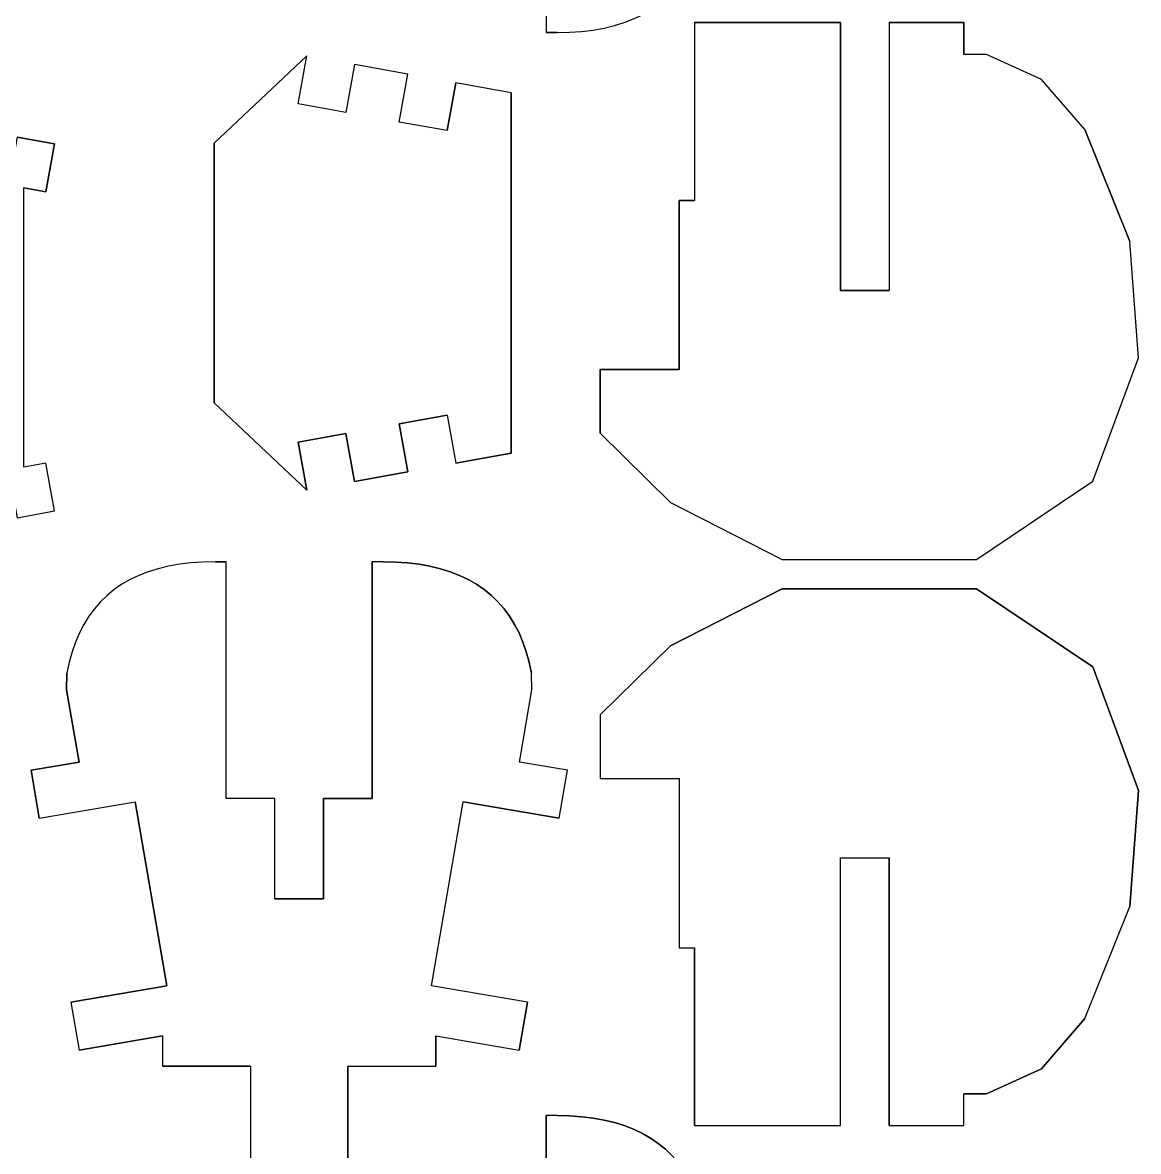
# Model space of a CAD drawing. Extents: x -17.1 to 17.1, y -14.2 to 14.2.
# Drawn here: x 9.52 to 16.4, y -3.56 to 3.4 of the extents above; entities that cross this region are included whole.
import ezdxf

# ---------------------------------------------------------------- set-up
doc = ezdxf.new("R2010")
doc.units = 0
doc.header["$MEASUREMENT"] = 0
doc.layers.add('CAMADA_1', color=7, linetype='CONTINUOUS')

msp = doc.modelspace()

# ---------------------------------------------------------------- linework, layer by layer
at = {"layer": 'CAMADA_1', "color": 250}
for points, knots in [([(13.04735, 5.79945), (13.04735, 5.79945), (13.13953, 5.79938), (13.13953, 5.79938), (13.13953, 5.79938), (13.13953, 5.79938), (13.3907, 4.33655), (13.3907, 4.33655), (13.3907, 4.33655), (13.3907, 4.33655), (13.6863, 4.38731), (13.6863, 4.38731), (13.6863, 4.38731), (13.6863, 4.38731), (13.73113, 4.12619), (13.73113, 4.12619), (13.73113, 4.12619), (13.73113, 4.12619), (13.72867, 4.02279), (13.72867, 4.02279), (13.72867, 4.02279), (13.72867, 4.02279), (13.71445, 3.95594), (13.71445, 3.95594), (13.71445, 3.95594), (13.71445, 3.95594), (13.69695, 3.89254), (13.69695, 3.89254), (13.69695, 3.89254), (13.69695, 3.89254), (13.67614, 3.83257), (13.67614, 3.83257), (13.67614, 3.83257), (13.67614, 3.83257), (13.65201, 3.77602), (13.65201, 3.77602), (13.65201, 3.77602), (13.65201, 3.77602), (13.62456, 3.72293), (13.62456, 3.72293), (13.62456, 3.72293), (13.62456, 3.72293), (13.59376, 3.67322), (13.59376, 3.67322), (13.59376, 3.67322), (13.59376, 3.67322), (13.55965, 3.62697), (13.55965, 3.62697), (13.55965, 3.62697), (13.55965, 3.62697), (13.52222, 3.58415), (13.52222, 3.58415), (13.52222, 3.58415), (13.52222, 3.58415), (13.48144, 3.54474), (13.48144, 3.54474), (13.48144, 3.54474), (13.48144, 3.54474), (13.43734, 3.50876), (13.43734, 3.50876), (13.43734, 3.50876), (13.43734, 3.50876), (13.38993, 3.4762), (13.38993, 3.4762), (13.38993, 3.4762), (13.38993, 3.4762), (13.3392, 3.44709), (13.3392, 3.44709), (13.3392, 3.44709), (13.3392, 3.44709), (13.28512, 3.42137), (13.28512, 3.42137), (13.28512, 3.42137), (13.28512, 3.42137), (13.22776, 3.39911), (13.22776, 3.39911), (13.22776, 3.39911), (13.22776, 3.39911), (13.16704, 3.38028), (13.16704, 3.38028), (13.16704, 3.38028), (13.16704, 3.38028), (13.10298, 3.36486), (13.10298, 3.36486), (13.10298, 3.36486), (13.10298, 3.36486), (13.03563, 3.3529), (13.03563, 3.3529), (13.03563, 3.3529), (13.03563, 3.3529), (12.96494, 3.34433), (12.96494, 3.34433), (12.96494, 3.34433), (12.96494, 3.34433), (12.89092, 3.33921), (12.89092, 3.33921), (12.89092, 3.33921), (12.89092, 3.33921), (12.8136, 3.33752), (12.8136, 3.33752), (12.8136, 3.33752), (12.8136, 3.33752), (12.7471, 3.33755), (12.7471, 3.33755), (12.7471, 3.33755), (12.7471, 3.33755), (12.74706, 4.05973), (12.74706, 4.05973), (12.74706, 4.05973), (12.74706, 4.05973), (13.04731, 4.05973), (13.04731, 4.05973), (13.04731, 4.05973), (13.04731, 4.05973), (13.04735, 5.79945), (13.04735, 5.79945)], [0, 0, 0, 0, 0.0333333, 0.0333333, 0.0333333, 0.0333333, 0.0666667, 0.0666667, 0.0666667, 0.0666667, 0.1, 0.1, 0.1, 0.1, 0.1333333, 0.1333333, 0.1333333, 0.1333333, 0.1666667, 0.1666667, 0.1666667, 0.1666667, 0.2, 0.2, 0.2, 0.2, 0.2333333, 0.2333333, 0.2333333, 0.2333333, 0.2666667, 0.2666667, 0.2666667, 0.2666667, 0.3, 0.3, 0.3, 0.3, 0.3333333, 0.3333333, 0.3333333, 0.3333333, 0.3666667, 0.3666667, 0.3666667, 0.3666667, 0.4, 0.4, 0.4, 0.4, 0.4333333, 0.4333333, 0.4333333, 0.4333333, 0.4666667, 0.4666667, 0.4666667, 0.4666667, 0.5, 0.5, 0.5, 0.5, 0.5333333, 0.5333333, 0.5333333, 0.5333333, 0.5666667, 0.5666667, 0.5666667, 0.5666667, 0.6, 0.6, 0.6, 0.6, 0.6333333, 0.6333333, 0.6333333, 0.6333333, 0.6666667, 0.6666667, 0.6666667, 0.6666667, 0.7, 0.7, 0.7, 0.7, 0.7333333, 0.7333333, 0.7333333, 0.7333333, 0.7666667, 0.7666667, 0.7666667, 0.7666667, 0.8, 0.8, 0.8, 0.8, 0.8333333, 0.8333333, 0.8333333, 0.8333333, 0.8666667, 0.8666667, 0.8666667, 0.8666667, 0.9, 0.9, 0.9, 0.9, 0.9333333, 0.9333333, 0.9333333, 0.9333333, 1, 1, 1, 1]), ([(13.07917, 0.86772), (13.07917, 0.86772), (13.07917, 1.25983), (13.07917, 1.25983), (13.07917, 1.25983), (13.07917, 1.25983), (13.56632, 1.25983), (13.56632, 1.25983), (13.56632, 1.25983), (13.56632, 1.25983), (13.56632, 2.30282), (13.56632, 2.30282), (13.56632, 2.30282), (13.56632, 2.30282), (13.66157, 2.30282), (13.66157, 2.30282), (13.66157, 2.30282), (13.66157, 2.30282), (13.66157, 3.39844), (13.66157, 3.39844), (13.66157, 3.39844), (13.66157, 3.39844), (14.56157, 3.39844), (14.56157, 3.39844), (14.56157, 3.39844), (14.56157, 3.39844), (14.56157, 1.74843), (14.56157, 1.74843), (14.56157, 1.74843), (14.56157, 1.74843), (14.86158, 1.74843), (14.86158, 1.74843), (14.86158, 1.74843), (14.86158, 1.74843), (14.86158, 3.39844), (14.86158, 3.39844), (14.86158, 3.39844), (14.86158, 3.39844), (15.32114, 3.39844), (15.32114, 3.39844), (15.32114, 3.39844), (15.32114, 3.39844), (15.32114, 3.20248), (15.32114, 3.20248), (15.32114, 3.20248), (15.32114, 3.20248), (15.46035, 3.20248), (15.46035, 3.20248), (15.46035, 3.20248), (15.46035, 3.20248), (15.80021, 3.04895), (15.80021, 3.04895), (15.80021, 3.04895), (15.80021, 3.04895), (16.06733, 2.73953), (16.06733, 2.73953), (16.06733, 2.73953), (16.06733, 2.73953), (16.34441, 2.04903), (16.34441, 2.04903), (16.34441, 2.04903), (16.34441, 2.04903), (16.39736, 1.33342), (16.39736, 1.33342), (16.39736, 1.33342), (16.39736, 1.33342), (16.11556, 0.57227), (16.11556, 0.57227), (16.11556, 0.57227), (16.11556, 0.57227), (15.39963, 0.08999), (15.39963, 0.08999), (15.39963, 0.08999), (15.39963, 0.08999), (14.20029, 0.08999), (14.20029, 0.08999), (14.20029, 0.08999), (14.20029, 0.08999), (13.51312, 0.4416), (13.51312, 0.4416), (13.51312, 0.4416), (13.51312, 0.4416), (13.07917, 0.86772), (13.07917, 0.86772)], [0, 0, 0, 0, 0.0454545, 0.0454545, 0.0454545, 0.0454545, 0.0909091, 0.0909091, 0.0909091, 0.0909091, 0.1363636, 0.1363636, 0.1363636, 0.1363636, 0.1818182, 0.1818182, 0.1818182, 0.1818182, 0.2272727, 0.2272727, 0.2272727, 0.2272727, 0.2727273, 0.2727273, 0.2727273, 0.2727273, 0.3181818, 0.3181818, 0.3181818, 0.3181818, 0.3636364, 0.3636364, 0.3636364, 0.3636364, 0.4090909, 0.4090909, 0.4090909, 0.4090909, 0.4545455, 0.4545455, 0.4545455, 0.4545455, 0.5, 0.5, 0.5, 0.5, 0.5454545, 0.5454545, 0.5454545, 0.5454545, 0.5909091, 0.5909091, 0.5909091, 0.5909091, 0.6363636, 0.6363636, 0.6363636, 0.6363636, 0.6818182, 0.6818182, 0.6818182, 0.6818182, 0.7272727, 0.7272727, 0.7272727, 0.7272727, 0.7727273, 0.7727273, 0.7727273, 0.7727273, 0.8181818, 0.8181818, 0.8181818, 0.8181818, 0.8636364, 0.8636364, 0.8636364, 0.8636364, 0.9090909, 0.9090909, 0.9090909, 0.9090909, 1, 1, 1, 1]), ([(10.69964, 2.65503), (10.69964, 2.65503), (11.27111, 3.19362), (11.27111, 3.19362), (11.27111, 3.19362), (11.27111, 3.19362), (11.21784, 2.89838), (11.21784, 2.89838), (11.21784, 2.89838), (11.21784, 2.89838), (11.51075, 2.84553), (11.51075, 2.84553), (11.51075, 2.84553), (11.51075, 2.84553), (11.56402, 3.14077), (11.56402, 3.14077), (11.56402, 3.14077), (11.56402, 3.14077), (11.89426, 3.08119), (11.89426, 3.08119), (11.89426, 3.08119), (11.89426, 3.08119), (11.84099, 2.78595), (11.84099, 2.78595), (11.84099, 2.78595), (11.84099, 2.78595), (12.13623, 2.73268), (12.13623, 2.73268), (12.13623, 2.73268), (12.13623, 2.73268), (12.1895, 3.02792), (12.1895, 3.02792), (12.1895, 3.02792), (12.1895, 3.02792), (12.53028, 2.96643), (12.53028, 2.96643), (12.53028, 2.96643), (12.53028, 2.96643), (12.53028, 0.74471), (12.53028, 0.74471), (12.53028, 0.74471), (12.53028, 0.74471), (12.1895, 0.68322), (12.1895, 0.68322), (12.1895, 0.68322), (12.1895, 0.68322), (12.13623, 0.97846), (12.13623, 0.97846), (12.13623, 0.97846), (12.13623, 0.97846), (11.84099, 0.92519), (11.84099, 0.92519), (11.84099, 0.92519), (11.84099, 0.92519), (11.89426, 0.62998), (11.89426, 0.62998), (11.89426, 0.62998), (11.89426, 0.62998), (11.56402, 0.57037), (11.56402, 0.57037), (11.56402, 0.57037), (11.56402, 0.57037), (11.51075, 0.8656), (11.51075, 0.8656), (11.51075, 0.8656), (11.51075, 0.8656), (11.21784, 0.81276), (11.21784, 0.81276), (11.21784, 0.81276), (11.21784, 0.81276), (11.27111, 0.51755), (11.27111, 0.51755), (11.27111, 0.51755), (11.27111, 0.51755), (10.69964, 1.05614), (10.69964, 1.05614), (10.69964, 1.05614), (10.69964, 1.05614), (10.69964, 2.65503), (10.69964, 2.65503)], [0, 0, 0, 0, 0.047619, 0.047619, 0.047619, 0.047619, 0.0952381, 0.0952381, 0.0952381, 0.0952381, 0.1428571, 0.1428571, 0.1428571, 0.1428571, 0.1904762, 0.1904762, 0.1904762, 0.1904762, 0.2380952, 0.2380952, 0.2380952, 0.2380952, 0.2857143, 0.2857143, 0.2857143, 0.2857143, 0.3333333, 0.3333333, 0.3333333, 0.3333333, 0.3809524, 0.3809524, 0.3809524, 0.3809524, 0.4285714, 0.4285714, 0.4285714, 0.4285714, 0.4761905, 0.4761905, 0.4761905, 0.4761905, 0.5238095, 0.5238095, 0.5238095, 0.5238095, 0.5714286, 0.5714286, 0.5714286, 0.5714286, 0.6190476, 0.6190476, 0.6190476, 0.6190476, 0.6666667, 0.6666667, 0.6666667, 0.6666667, 0.7142857, 0.7142857, 0.7142857, 0.7142857, 0.7619048, 0.7619048, 0.7619048, 0.7619048, 0.8095238, 0.8095238, 0.8095238, 0.8095238, 0.8571429, 0.8571429, 0.8571429, 0.8571429, 0.9047619, 0.9047619, 0.9047619, 0.9047619, 1, 1, 1, 1]), ([(7.38752, 0.96033), (7.38752, 0.96033), (7.96435, 1.25997), (7.96435, 1.25997), (7.96435, 1.25997), (7.96435, 1.25997), (7.96435, 1.77997), (7.96435, 1.77997), (7.96435, 1.77997), (7.96435, 1.77997), (7.38752, 2.07962), (7.38752, 2.07962), (7.38752, 2.07962), (7.38752, 2.07962), (7.38752, 2.60963), (7.38752, 2.60963), (7.38752, 2.60963), (7.38752, 2.60963), (7.69073, 2.71194), (7.69073, 2.71194), (7.69073, 2.71194), (7.69073, 2.71194), (7.78665, 2.42767), (7.78665, 2.42767), (7.78665, 2.42767), (7.78665, 2.42767), (8.07089, 2.52359), (8.07089, 2.52359), (8.07089, 2.52359), (8.07089, 2.52359), (7.975, 2.80782), (7.975, 2.80782), (7.975, 2.80782), (7.975, 2.80782), (8.27818, 2.91013), (8.27818, 2.91013), (8.27818, 2.91013), (8.27818, 2.91013), (8.56714, 2.85799), (8.56714, 2.85799), (8.56714, 2.85799), (8.56714, 2.85799), (8.51387, 2.56278), (8.51387, 2.56278), (8.51387, 2.56278), (8.51387, 2.56278), (8.80678, 2.50994), (8.80678, 2.50994), (8.80678, 2.50994), (8.80678, 2.50994), (8.86001, 2.80518), (8.86001, 2.80518), (8.86001, 2.80518), (8.86001, 2.80518), (9.19029, 2.74559), (9.19029, 2.74559), (9.19029, 2.74559), (9.19029, 2.74559), (9.13702, 2.45035), (9.13702, 2.45035), (9.13702, 2.45035), (9.13702, 2.45035), (9.43226, 2.39708), (9.43226, 2.39708), (9.43226, 2.39708), (9.43226, 2.39708), (9.48552, 2.69232), (9.48552, 2.69232), (9.48552, 2.69232), (9.48552, 2.69232), (9.71501, 2.65091), (9.71501, 2.65091), (9.71501, 2.65091), (9.71501, 2.65091), (9.66174, 2.35567), (9.66174, 2.35567), (9.66174, 2.35567), (9.66174, 2.35567), (9.52631, 2.38011), (9.52631, 2.38011), (9.52631, 2.38011), (9.52631, 2.38011), (9.52631, 0.65986), (9.52631, 0.65986), (9.52631, 0.65986), (9.52631, 0.65986), (9.66174, 0.68428), (9.66174, 0.68428), (9.66174, 0.68428), (9.66174, 0.68428), (9.71501, 0.38904), (9.71501, 0.38904), (9.71501, 0.38904), (9.71501, 0.38904), (9.48552, 0.34766), (9.48552, 0.34766), (9.48552, 0.34766), (9.48552, 0.34766), (9.43226, 0.6429), (9.43226, 0.6429), (9.43226, 0.6429), (9.43226, 0.6429), (9.13702, 0.58963), (9.13702, 0.58963), (9.13702, 0.58963), (9.13702, 0.58963), (9.19029, 0.29439), (9.19029, 0.29439), (9.19029, 0.29439), (9.19029, 0.29439), (8.86001, 0.2348), (8.86001, 0.2348), (8.86001, 0.2348), (8.86001, 0.2348), (8.80678, 0.53004), (8.80678, 0.53004), (8.80678, 0.53004), (8.80678, 0.53004), (8.51387, 0.4772), (8.51387, 0.4772), (8.51387, 0.4772), (8.51387, 0.4772), (8.56714, 0.18196), (8.56714, 0.18196), (8.56714, 0.18196), (8.56714, 0.18196), (8.27818, 0.12982), (8.27818, 0.12982), (8.27818, 0.12982), (8.27818, 0.12982), (7.975, 0.23212), (7.975, 0.23212), (7.975, 0.23212), (7.975, 0.23212), (8.07089, 0.51639), (8.07089, 0.51639), (8.07089, 0.51639), (8.07089, 0.51639), (7.78665, 0.61227), (7.78665, 0.61227), (7.78665, 0.61227), (7.78665, 0.61227), (7.69073, 0.32804), (7.69073, 0.32804), (7.69073, 0.32804), (7.69073, 0.32804), (7.38752, 0.43031), (7.38752, 0.43031), (7.38752, 0.43031), (7.38752, 0.43031), (7.38752, 0.96033), (7.38752, 0.96033)], [0, 0, 0, 0, 0.025641, 0.025641, 0.025641, 0.025641, 0.0512821, 0.0512821, 0.0512821, 0.0512821, 0.0769231, 0.0769231, 0.0769231, 0.0769231, 0.1025641, 0.1025641, 0.1025641, 0.1025641, 0.1282051, 0.1282051, 0.1282051, 0.1282051, 0.1538462, 0.1538462, 0.1538462, 0.1538462, 0.1794872, 0.1794872, 0.1794872, 0.1794872, 0.2051282, 0.2051282, 0.2051282, 0.2051282, 0.2307692, 0.2307692, 0.2307692, 0.2307692, 0.2564103, 0.2564103, 0.2564103, 0.2564103, 0.2820513, 0.2820513, 0.2820513, 0.2820513, 0.3076923, 0.3076923, 0.3076923, 0.3076923, 0.3333333, 0.3333333, 0.3333333, 0.3333333, 0.3589744, 0.3589744, 0.3589744, 0.3589744, 0.3846154, 0.3846154, 0.3846154, 0.3846154, 0.4102564, 0.4102564, 0.4102564, 0.4102564, 0.4358974, 0.4358974, 0.4358974, 0.4358974, 0.4615385, 0.4615385, 0.4615385, 0.4615385, 0.4871795, 0.4871795, 0.4871795, 0.4871795, 0.5128205, 0.5128205, 0.5128205, 0.5128205, 0.5384615, 0.5384615, 0.5384615, 0.5384615, 0.5641026, 0.5641026, 0.5641026, 0.5641026, 0.5897436, 0.5897436, 0.5897436, 0.5897436, 0.6153846, 0.6153846, 0.6153846, 0.6153846, 0.6410256, 0.6410256, 0.6410256, 0.6410256, 0.6666667, 0.6666667, 0.6666667, 0.6666667, 0.6923077, 0.6923077, 0.6923077, 0.6923077, 0.7179487, 0.7179487, 0.7179487, 0.7179487, 0.7435897, 0.7435897, 0.7435897, 0.7435897, 0.7692308, 0.7692308, 0.7692308, 0.7692308, 0.7948718, 0.7948718, 0.7948718, 0.7948718, 0.8205128, 0.8205128, 0.8205128, 0.8205128, 0.8461538, 0.8461538, 0.8461538, 0.8461538, 0.8717949, 0.8717949, 0.8717949, 0.8717949, 0.8974359, 0.8974359, 0.8974359, 0.8974359, 0.9230769, 0.9230769, 0.9230769, 0.9230769, 0.9487179, 0.9487179, 0.9487179, 0.9487179, 1, 1, 1, 1]), ([(12.31688, -0.06298), (12.31688, -0.06298), (12.3643, -0.09554), (12.3643, -0.09554), (12.3643, -0.09554), (12.3643, -0.09554), (12.40839, -0.13152), (12.40839, -0.13152), (12.40839, -0.13152), (12.40839, -0.13152), (12.44914, -0.17093), (12.44914, -0.17093), (12.44914, -0.17093), (12.44914, -0.17093), (12.48657, -0.21379), (12.48657, -0.21379), (12.48657, -0.21379), (12.48657, -0.21379), (12.52068, -0.26004), (12.52068, -0.26004), (12.52068, -0.26004), (12.52068, -0.26004), (12.55148, -0.30975), (12.55148, -0.30975), (12.55148, -0.30975), (12.55148, -0.30975), (12.57893, -0.36284), (12.57893, -0.36284), (12.57893, -0.36284), (12.57893, -0.36284), (12.60306, -0.41939), (12.60306, -0.41939), (12.60306, -0.41939), (12.60306, -0.41939), (12.62387, -0.47936), (12.62387, -0.47936), (12.62387, -0.47936), (12.62387, -0.47936), (12.64133, -0.54279), (12.64133, -0.54279), (12.64133, -0.54279), (12.64133, -0.54279), (12.65548, -0.60961), (12.65548, -0.60961), (12.65548, -0.60961), (12.65548, -0.60961), (12.65795, -0.71301), (12.65795, -0.71301), (12.65795, -0.71301), (12.65795, -0.71301), (12.58715, -1.12512), (12.58715, -1.12512), (12.58715, -1.12512), (12.58715, -1.12512), (12.58133, -1.15853), (12.58133, -1.15853), (12.58133, -1.15853), (12.58133, -1.15853), (12.87702, -1.20933), (12.87702, -1.20933), (12.87702, -1.20933), (12.87702, -1.20933), (12.82615, -1.50496), (12.82615, -1.50496), (12.82615, -1.50496), (12.82615, -1.50496), (12.23497, -1.40318), (12.23497, -1.40318), (12.23497, -1.40318), (12.23497, -1.40318), (12.0402, -2.53655), (12.0402, -2.53655), (12.0402, -2.53655), (12.0402, -2.53655), (12.63149, -2.63825), (12.63149, -2.63825), (12.63149, -2.63825), (12.63149, -2.63825), (12.58069, -2.93395), (12.58069, -2.93395), (12.58069, -2.93395), (12.58069, -2.93395), (12.06602, -2.84519), (12.06602, -2.84519), (12.06602, -2.84519), (12.06602, -2.84519), (12.06606, -3.03322), (12.06606, -3.03322), (12.06606, -3.03322), (12.06606, -3.03322), (11.52387, -3.03326), (11.52387, -3.03326), (11.52387, -3.03326), (11.52387, -3.03326), (11.52387, -4.19323), (11.52387, -4.19323), (11.52387, -4.19323), (11.52387, -4.19323), (10.92391, -4.19323), (10.92391, -4.19323), (10.92391, -4.19323), (10.92391, -4.19323), (10.92391, -3.03326), (10.92391, -3.03326), (10.92391, -3.03326), (10.92391, -3.03326), (10.38176, -3.03322), (10.38176, -3.03322), (10.38176, -3.03322), (10.38176, -3.03322), (10.38172, -2.84519), (10.38172, -2.84519), (10.38172, -2.84519), (10.38172, -2.84519), (9.86709, -2.93395), (9.86709, -2.93395), (9.86709, -2.93395), (9.86709, -2.93395), (9.81629, -2.63825), (9.81629, -2.63825), (9.81629, -2.63825), (9.81629, -2.63825), (10.40758, -2.53655), (10.40758, -2.53655), (10.40758, -2.53655), (10.40758, -2.53655), (10.21281, -1.40318), (10.21281, -1.40318), (10.21281, -1.40318), (10.21281, -1.40318), (9.62159, -1.50496), (9.62159, -1.50496), (9.62159, -1.50496), (9.62159, -1.50496), (9.57076, -1.20933), (9.57076, -1.20933), (9.57076, -1.20933), (9.57076, -1.20933), (9.86645, -1.15853), (9.86645, -1.15853), (9.86645, -1.15853), (9.86645, -1.15853), (9.86063, -1.12512), (9.86063, -1.12512), (9.86063, -1.12512), (9.86063, -1.12512), (9.78983, -0.71301), (9.78983, -0.71301), (9.78983, -0.71301), (9.78983, -0.71301), (9.7923, -0.60961), (9.7923, -0.60961), (9.7923, -0.60961), (9.7923, -0.60961), (9.80645, -0.54279), (9.80645, -0.54279), (9.80645, -0.54279), (9.80645, -0.54279), (9.82391, -0.47936), (9.82391, -0.47936), (9.82391, -0.47936), (9.82391, -0.47936), (9.84472, -0.41939), (9.84472, -0.41939), (9.84472, -0.41939), (9.84472, -0.41939), (9.86885, -0.36284), (9.86885, -0.36284), (9.86885, -0.36284), (9.86885, -0.36284), (9.8963, -0.30975), (9.8963, -0.30975), (9.8963, -0.30975), (9.8963, -0.30975), (9.9271, -0.26004), (9.9271, -0.26004), (9.9271, -0.26004), (9.9271, -0.26004), (9.96121, -0.21379), (9.96121, -0.21379), (9.96121, -0.21379), (9.96121, -0.21379), (9.99864, -0.17093), (9.99864, -0.17093), (9.99864, -0.17093), (9.99864, -0.17093), (10.03939, -0.13152), (10.03939, -0.13152), (10.03939, -0.13152), (10.03939, -0.13152), (10.08345, -0.09554), (10.08345, -0.09554), (10.08345, -0.09554), (10.08345, -0.09554), (10.13086, -0.06298), (10.13086, -0.06298), (10.13086, -0.06298), (10.13086, -0.06298), (10.18159, -0.03384), (10.18159, -0.03384), (10.18159, -0.03384), (10.18159, -0.03384), (10.23567, -0.00816), (10.23567, -0.00816), (10.23567, -0.00816), (10.23567, -0.00816), (10.29303, 0.01414), (10.29303, 0.01414), (10.29303, 0.01414), (10.29303, 0.01414), (10.35375, 0.03298), (10.35375, 0.03298), (10.35375, 0.03298), (10.35375, 0.03298), (10.41781, 0.0484), (10.41781, 0.0484), (10.41781, 0.0484), (10.41781, 0.0484), (10.48516, 0.06039), (10.48516, 0.06039), (10.48516, 0.06039), (10.48516, 0.06039), (10.55585, 0.06896), (10.55585, 0.06896), (10.55585, 0.06896), (10.55585, 0.06896), (10.62987, 0.07411), (10.62987, 0.07411), (10.62987, 0.07411), (10.62987, 0.07411), (10.70719, 0.07581), (10.70719, 0.07581), (10.70719, 0.07581), (10.70719, 0.07581), (10.77394, 0.07584), (10.77394, 0.07584), (10.77394, 0.07584), (10.77394, 0.07584), (10.77422, -1.38335), (10.77422, -1.38335), (10.77422, -1.38335), (10.77422, -1.38335), (11.0738, -1.38325), (11.0738, -1.38325), (11.0738, -1.38325), (11.0738, -1.38325), (11.07384, -2.00075), (11.07384, -2.00075), (11.07384, -2.00075), (11.07384, -2.00075), (11.37394, -2.00075), (11.37394, -2.00075), (11.37394, -2.00075), (11.37394, -2.00075), (11.37394, -1.38325), (11.37394, -1.38325), (11.37394, -1.38325), (11.37394, -1.38325), (11.67356, -1.38335), (11.67356, -1.38335), (11.67356, -1.38335), (11.67356, -1.38335), (11.67384, 0.07584), (11.67384, 0.07584), (11.67384, 0.07584), (11.67384, 0.07584), (11.74059, 0.07581), (11.74059, 0.07581), (11.74059, 0.07581), (11.74059, 0.07581), (11.81791, 0.07411), (11.81791, 0.07411), (11.81791, 0.07411), (11.81791, 0.07411), (11.89193, 0.06896), (11.89193, 0.06896), (11.89193, 0.06896), (11.89193, 0.06896), (11.96262, 0.06039), (11.96262, 0.06039), (11.96262, 0.06039), (11.96262, 0.06039), (12.02997, 0.0484), (12.02997, 0.0484), (12.02997, 0.0484), (12.02997, 0.0484), (12.094, 0.03298), (12.094, 0.03298), (12.094, 0.03298), (12.094, 0.03298), (12.15471, 0.01414), (12.15471, 0.01414), (12.15471, 0.01414), (12.15471, 0.01414), (12.21211, -0.00816), (12.21211, -0.00816), (12.21211, -0.00816), (12.21211, -0.00816), (12.26615, -0.03384), (12.26615, -0.03384), (12.26615, -0.03384), (12.26615, -0.03384), (12.31688, -0.06298), (12.31688, -0.06298)], [0, 0, 0, 0, 0.012987, 0.012987, 0.012987, 0.012987, 0.025974, 0.025974, 0.025974, 0.025974, 0.038961, 0.038961, 0.038961, 0.038961, 0.0519481, 0.0519481, 0.0519481, 0.0519481, 0.0649351, 0.0649351, 0.0649351, 0.0649351, 0.0779221, 0.0779221, 0.0779221, 0.0779221, 0.0909091, 0.0909091, 0.0909091, 0.0909091, 0.1038961, 0.1038961, 0.1038961, 0.1038961, 0.1168831, 0.1168831, 0.1168831, 0.1168831, 0.1298701, 0.1298701, 0.1298701, 0.1298701, 0.1428571, 0.1428571, 0.1428571, 0.1428571, 0.1558442, 0.1558442, 0.1558442, 0.1558442, 0.1688312, 0.1688312, 0.1688312, 0.1688312, 0.1818182, 0.1818182, 0.1818182, 0.1818182, 0.1948052, 0.1948052, 0.1948052, 0.1948052, 0.2077922, 0.2077922, 0.2077922, 0.2077922, 0.2207792, 0.2207792, 0.2207792, 0.2207792, 0.2337662, 0.2337662, 0.2337662, 0.2337662, 0.2467532, 0.2467532, 0.2467532, 0.2467532, 0.2597403, 0.2597403, 0.2597403, 0.2597403, 0.2727273, 0.2727273, 0.2727273, 0.2727273, 0.2857143, 0.2857143, 0.2857143, 0.2857143, 0.2987013, 0.2987013, 0.2987013, 0.2987013, 0.3116883, 0.3116883, 0.3116883, 0.3116883, 0.3246753, 0.3246753, 0.3246753, 0.3246753, 0.3376623, 0.3376623, 0.3376623, 0.3376623, 0.3506494, 0.3506494, 0.3506494, 0.3506494, 0.3636364, 0.3636364, 0.3636364, 0.3636364, 0.3766234, 0.3766234, 0.3766234, 0.3766234, 0.3896104, 0.3896104, 0.3896104, 0.3896104, 0.4025974, 0.4025974, 0.4025974, 0.4025974, 0.4155844, 0.4155844, 0.4155844, 0.4155844, 0.4285714, 0.4285714, 0.4285714, 0.4285714, 0.4415584, 0.4415584, 0.4415584, 0.4415584, 0.4545455, 0.4545455, 0.4545455, 0.4545455, 0.4675325, 0.4675325, 0.4675325, 0.4675325, 0.4805195, 0.4805195, 0.4805195, 0.4805195, 0.4935065, 0.4935065, 0.4935065, 0.4935065, 0.5064935, 0.5064935, 0.5064935, 0.5064935, 0.5194805, 0.5194805, 0.5194805, 0.5194805, 0.5324675, 0.5324675, 0.5324675, 0.5324675, 0.5454545, 0.5454545, 0.5454545, 0.5454545, 0.5584416, 0.5584416, 0.5584416, 0.5584416, 0.5714286, 0.5714286, 0.5714286, 0.5714286, 0.5844156, 0.5844156, 0.5844156, 0.5844156, 0.5974026, 0.5974026, 0.5974026, 0.5974026, 0.6103896, 0.6103896, 0.6103896, 0.6103896, 0.6233766, 0.6233766, 0.6233766, 0.6233766, 0.6363636, 0.6363636, 0.6363636, 0.6363636, 0.6493506, 0.6493506, 0.6493506, 0.6493506, 0.6623377, 0.6623377, 0.6623377, 0.6623377, 0.6753247, 0.6753247, 0.6753247, 0.6753247, 0.6883117, 0.6883117, 0.6883117, 0.6883117, 0.7012987, 0.7012987, 0.7012987, 0.7012987, 0.7142857, 0.7142857, 0.7142857, 0.7142857, 0.7272727, 0.7272727, 0.7272727, 0.7272727, 0.7402597, 0.7402597, 0.7402597, 0.7402597, 0.7532468, 0.7532468, 0.7532468, 0.7532468, 0.7662338, 0.7662338, 0.7662338, 0.7662338, 0.7792208, 0.7792208, 0.7792208, 0.7792208, 0.7922078, 0.7922078, 0.7922078, 0.7922078, 0.8051948, 0.8051948, 0.8051948, 0.8051948, 0.8181818, 0.8181818, 0.8181818, 0.8181818, 0.8311688, 0.8311688, 0.8311688, 0.8311688, 0.8441558, 0.8441558, 0.8441558, 0.8441558, 0.8571429, 0.8571429, 0.8571429, 0.8571429, 0.8701299, 0.8701299, 0.8701299, 0.8701299, 0.8831169, 0.8831169, 0.8831169, 0.8831169, 0.8961039, 0.8961039, 0.8961039, 0.8961039, 0.9090909, 0.9090909, 0.9090909, 0.9090909, 0.9220779, 0.9220779, 0.9220779, 0.9220779, 0.9350649, 0.9350649, 0.9350649, 0.9350649, 0.9480519, 0.9480519, 0.9480519, 0.9480519, 0.961039, 0.961039, 0.961039, 0.961039, 0.974026, 0.974026, 0.974026, 0.974026, 1, 1, 1, 1]), ([(13.51312, -0.44158), (13.51312, -0.44158), (14.20029, -0.09), (14.20029, -0.09), (14.20029, -0.09), (14.20029, -0.09), (15.39963, -0.09), (15.39963, -0.09), (15.39963, -0.09), (15.39963, -0.09), (16.11556, -0.57225), (16.11556, -0.57225), (16.11556, -0.57225), (16.11556, -0.57225), (16.39736, -1.33344), (16.39736, -1.33344), (16.39736, -1.33344), (16.39736, -1.33344), (16.34441, -2.04905), (16.34441, -2.04905), (16.34441, -2.04905), (16.34441, -2.04905), (16.06733, -2.73954), (16.06733, -2.73954), (16.06733, -2.73954), (16.06733, -2.73954), (15.80021, -3.04896), (15.80021, -3.04896), (15.80021, -3.04896), (15.80021, -3.04896), (15.46035, -3.20245), (15.46035, -3.20245), (15.46035, -3.20245), (15.46035, -3.20245), (15.32114, -3.20245), (15.32114, -3.20245), (15.32114, -3.20245), (15.32114, -3.20245), (15.32114, -3.39842), (15.32114, -3.39842), (15.32114, -3.39842), (15.32114, -3.39842), (14.86158, -3.39842), (14.86158, -3.39842), (14.86158, -3.39842), (14.86158, -3.39842), (14.86158, -1.74844), (14.86158, -1.74844), (14.86158, -1.74844), (14.86158, -1.74844), (14.56157, -1.74844), (14.56157, -1.74844), (14.56157, -1.74844), (14.56157, -1.74844), (14.56157, -3.39842), (14.56157, -3.39842), (14.56157, -3.39842), (14.56157, -3.39842), (13.66157, -3.39842), (13.66157, -3.39842), (13.66157, -3.39842), (13.66157, -3.39842), (13.66157, -2.3028), (13.66157, -2.3028), (13.66157, -2.3028), (13.66157, -2.3028), (13.56632, -2.3028), (13.56632, -2.3028), (13.56632, -2.3028), (13.56632, -2.3028), (13.56632, -1.25981), (13.56632, -1.25981), (13.56632, -1.25981), (13.56632, -1.25981), (13.07917, -1.25981), (13.07917, -1.25981), (13.07917, -1.25981), (13.07917, -1.25981), (13.07917, -0.86773), (13.07917, -0.86773), (13.07917, -0.86773), (13.07917, -0.86773), (13.51312, -0.44158), (13.51312, -0.44158)], [0, 0, 0, 0, 0.0454545, 0.0454545, 0.0454545, 0.0454545, 0.0909091, 0.0909091, 0.0909091, 0.0909091, 0.1363636, 0.1363636, 0.1363636, 0.1363636, 0.1818182, 0.1818182, 0.1818182, 0.1818182, 0.2272727, 0.2272727, 0.2272727, 0.2272727, 0.2727273, 0.2727273, 0.2727273, 0.2727273, 0.3181818, 0.3181818, 0.3181818, 0.3181818, 0.3636364, 0.3636364, 0.3636364, 0.3636364, 0.4090909, 0.4090909, 0.4090909, 0.4090909, 0.4545455, 0.4545455, 0.4545455, 0.4545455, 0.5, 0.5, 0.5, 0.5, 0.5454545, 0.5454545, 0.5454545, 0.5454545, 0.5909091, 0.5909091, 0.5909091, 0.5909091, 0.6363636, 0.6363636, 0.6363636, 0.6363636, 0.6818182, 0.6818182, 0.6818182, 0.6818182, 0.7272727, 0.7272727, 0.7272727, 0.7272727, 0.7727273, 0.7727273, 0.7727273, 0.7727273, 0.8181818, 0.8181818, 0.8181818, 0.8181818, 0.8636364, 0.8636364, 0.8636364, 0.8636364, 0.9090909, 0.9090909, 0.9090909, 0.9090909, 1, 1, 1, 1]), ([(13.71452, -3.95595), (13.71452, -3.95595), (13.72867, -4.0228), (13.72867, -4.0228), (13.72867, -4.0228), (13.72867, -4.0228), (13.7311, -4.12617), (13.7311, -4.12617), (13.7311, -4.12617), (13.7311, -4.12617), (13.68623, -4.38726), (13.68623, -4.38726), (13.68623, -4.38726), (13.68623, -4.38726), (13.3907, -4.33656), (13.3907, -4.33656), (13.3907, -4.33656), (13.3907, -4.33656), (13.13949, -5.79936), (13.13949, -5.79936), (13.13949, -5.79936), (13.13949, -5.79936), (13.04735, -5.79943), (13.04735, -5.79943), (13.04735, -5.79943), (13.04735, -5.79943), (13.04735, -4.05974), (13.04735, -4.05974), (13.04735, -4.05974), (13.04735, -4.05974), (12.74706, -4.05974), (12.74706, -4.05974), (12.74706, -4.05974), (12.74706, -4.05974), (12.74706, -3.3375), (12.74706, -3.3375), (12.74706, -3.3375), (12.74706, -3.3375), (12.81367, -3.33753), (12.81367, -3.33753), (12.81367, -3.33753), (12.81367, -3.33753), (12.89099, -3.33922), (12.89099, -3.33922), (12.89099, -3.33922), (12.89099, -3.33922), (12.96501, -3.34434), (12.96501, -3.34434), (12.96501, -3.34434), (12.96501, -3.34434), (13.0357, -3.35291), (13.0357, -3.35291), (13.0357, -3.35291), (13.0357, -3.35291), (13.10305, -3.36487), (13.10305, -3.36487), (13.10305, -3.36487), (13.10305, -3.36487), (13.16708, -3.38029), (13.16708, -3.38029), (13.16708, -3.38029), (13.16708, -3.38029), (13.22779, -3.39913), (13.22779, -3.39913), (13.22779, -3.39913), (13.22779, -3.39913), (13.28519, -3.42142), (13.28519, -3.42142), (13.28519, -3.42142), (13.28519, -3.42142), (13.33927, -3.4471), (13.33927, -3.4471), (13.33927, -3.4471), (13.33927, -3.4471), (13.39, -3.47621), (13.39, -3.47621), (13.39, -3.47621), (13.39, -3.47621), (13.43741, -3.50877), (13.43741, -3.50877), (13.43741, -3.50877), (13.43741, -3.50877), (13.48151, -3.54475), (13.48151, -3.54475), (13.48151, -3.54475), (13.48151, -3.54475), (13.52225, -3.58416), (13.52225, -3.58416), (13.52225, -3.58416), (13.52225, -3.58416), (13.55968, -3.62699), (13.55968, -3.62699), (13.55968, -3.62699), (13.55968, -3.62699), (13.5938, -3.67323), (13.5938, -3.67323), (13.5938, -3.67323), (13.5938, -3.67323), (13.6246, -3.72294), (13.6246, -3.72294), (13.6246, -3.72294), (13.6246, -3.72294), (13.65208, -3.77603), (13.65208, -3.77603), (13.65208, -3.77603), (13.65208, -3.77603), (13.67621, -3.83258), (13.67621, -3.83258), (13.67621, -3.83258), (13.67621, -3.83258), (13.69702, -3.89256), (13.69702, -3.89256), (13.69702, -3.89256), (13.69702, -3.89256), (13.71452, -3.95595), (13.71452, -3.95595)], [0, 0, 0, 0, 0.0333333, 0.0333333, 0.0333333, 0.0333333, 0.0666667, 0.0666667, 0.0666667, 0.0666667, 0.1, 0.1, 0.1, 0.1, 0.1333333, 0.1333333, 0.1333333, 0.1333333, 0.1666667, 0.1666667, 0.1666667, 0.1666667, 0.2, 0.2, 0.2, 0.2, 0.2333333, 0.2333333, 0.2333333, 0.2333333, 0.2666667, 0.2666667, 0.2666667, 0.2666667, 0.3, 0.3, 0.3, 0.3, 0.3333333, 0.3333333, 0.3333333, 0.3333333, 0.3666667, 0.3666667, 0.3666667, 0.3666667, 0.4, 0.4, 0.4, 0.4, 0.4333333, 0.4333333, 0.4333333, 0.4333333, 0.4666667, 0.4666667, 0.4666667, 0.4666667, 0.5, 0.5, 0.5, 0.5, 0.5333333, 0.5333333, 0.5333333, 0.5333333, 0.5666667, 0.5666667, 0.5666667, 0.5666667, 0.6, 0.6, 0.6, 0.6, 0.6333333, 0.6333333, 0.6333333, 0.6333333, 0.6666667, 0.6666667, 0.6666667, 0.6666667, 0.7, 0.7, 0.7, 0.7, 0.7333333, 0.7333333, 0.7333333, 0.7333333, 0.7666667, 0.7666667, 0.7666667, 0.7666667, 0.8, 0.8, 0.8, 0.8, 0.8333333, 0.8333333, 0.8333333, 0.8333333, 0.8666667, 0.8666667, 0.8666667, 0.8666667, 0.9, 0.9, 0.9, 0.9, 0.9333333, 0.9333333, 0.9333333, 0.9333333, 1, 1, 1, 1])]:
    msp.add_open_spline(points, degree=3, knots=knots, dxfattribs=at)
for points in [[(12.74706, 4.05973), (12.74706, 4.05973), (12.7471, 3.33755), (12.7471, 3.33755)], [(12.8136, 3.33752), (12.8136, 3.33752), (12.89092, 3.33921), (12.89092, 3.33921)], [(12.89092, 3.33921), (12.89092, 3.33921), (12.96494, 3.34433), (12.96494, 3.34433)], [(12.96494, 3.34433), (12.96494, 3.34433), (13.03563, 3.3529), (13.03563, 3.3529)], [(13.03563, 3.3529), (13.03563, 3.3529), (13.10298, 3.36486), (13.10298, 3.36486)], [(13.10298, 3.36486), (13.10298, 3.36486), (13.16704, 3.38028), (13.16704, 3.38028)], [(13.16704, 3.38028), (13.16704, 3.38028), (13.22776, 3.39911), (13.22776, 3.39911)], [(13.66157, 3.39844), (13.66157, 3.39844), (14.56157, 3.39844), (14.56157, 3.39844)], [(13.66157, 3.39844), (13.66157, 3.39844), (13.66157, 2.30282), (13.66157, 2.30282)], [(14.56157, 3.39844), (14.56157, 3.39844), (14.56157, 1.74843), (14.56157, 1.74843)], [(14.86158, 3.39844), (14.86158, 3.39844), (15.32114, 3.39844), (15.32114, 3.39844)], [(14.86158, 3.39844), (14.86158, 3.39844), (14.86158, 1.74843), (14.86158, 1.74843)], [(15.32114, 3.39844), (15.32114, 3.39844), (15.32114, 3.20248), (15.32114, 3.20248)], [(12.8136, 3.33752), (12.8136, 3.33752), (12.7471, 3.33755), (12.7471, 3.33755)], [(15.46035, 3.20248), (15.46035, 3.20248), (15.32114, 3.20248), (15.32114, 3.20248)], [(15.80021, 3.04895), (15.80021, 3.04895), (15.46035, 3.20248), (15.46035, 3.20248)], [(10.69964, 2.65503), (10.69964, 2.65503), (11.27111, 3.19362), (11.27111, 3.19362)], [(11.21784, 2.89838), (11.21784, 2.89838), (11.27111, 3.19362), (11.27111, 3.19362)], [(11.56402, 3.14077), (11.56402, 3.14077), (11.51075, 2.84553), (11.51075, 2.84553)], [(11.89426, 3.08119), (11.89426, 3.08119), (11.56402, 3.14077), (11.56402, 3.14077)], [(11.84099, 2.78595), (11.84099, 2.78595), (11.89426, 3.08119), (11.89426, 3.08119)], [(12.13623, 2.73268), (12.13623, 2.73268), (12.1895, 3.02792), (12.1895, 3.02792)], [(12.53028, 2.96643), (12.53028, 2.96643), (12.1895, 3.02792), (12.1895, 3.02792)], [(16.06733, 2.73953), (16.06733, 2.73953), (15.80021, 3.04895), (15.80021, 3.04895)], [(12.53028, 2.96643), (12.53028, 2.96643), (12.53028, 0.74471), (12.53028, 0.74471)], [(11.51075, 2.84553), (11.51075, 2.84553), (11.21784, 2.89838), (11.21784, 2.89838)], [(12.13623, 2.73268), (12.13623, 2.73268), (11.84099, 2.78595), (11.84099, 2.78595)], [(16.06733, 2.73953), (16.06733, 2.73953), (16.34441, 2.04903), (16.34441, 2.04903)], [(9.48552, 2.69232), (9.48552, 2.69232), (9.71501, 2.65091), (9.71501, 2.65091)], [(9.71501, 2.65091), (9.71501, 2.65091), (9.66174, 2.35567), (9.66174, 2.35567)], [(10.69964, 1.05614), (10.69964, 1.05614), (10.69964, 2.65503), (10.69964, 2.65503)], [(9.52631, 0.65986), (9.52631, 0.65986), (9.52631, 2.38011), (9.52631, 2.38011)], [(9.66174, 2.35567), (9.66174, 2.35567), (9.52631, 2.38011), (9.52631, 2.38011)], [(13.56632, 2.30282), (13.56632, 2.30282), (13.66157, 2.30282), (13.66157, 2.30282)], [(13.56632, 1.25983), (13.56632, 1.25983), (13.56632, 2.30282), (13.56632, 2.30282)], [(16.39736, 1.33342), (16.39736, 1.33342), (16.34441, 2.04903), (16.34441, 2.04903)], [(14.56157, 1.74843), (14.56157, 1.74843), (14.86158, 1.74843), (14.86158, 1.74843)], [(16.11556, 0.57227), (16.11556, 0.57227), (16.39736, 1.33342), (16.39736, 1.33342)], [(13.07917, 0.86772), (13.07917, 0.86772), (13.07917, 1.25983), (13.07917, 1.25983)], [(13.07917, 1.25983), (13.07917, 1.25983), (13.56632, 1.25983), (13.56632, 1.25983)], [(10.69964, 1.05614), (10.69964, 1.05614), (11.27111, 0.51755), (11.27111, 0.51755)], [(12.13623, 0.97846), (12.13623, 0.97846), (11.84099, 0.92519), (11.84099, 0.92519)], [(12.13623, 0.97846), (12.13623, 0.97846), (12.1895, 0.68322), (12.1895, 0.68322)], [(11.84099, 0.92519), (11.84099, 0.92519), (11.89426, 0.62998), (11.89426, 0.62998)], [(11.51075, 0.8656), (11.51075, 0.8656), (11.21784, 0.81276), (11.21784, 0.81276)], [(11.56402, 0.57037), (11.56402, 0.57037), (11.51075, 0.8656), (11.51075, 0.8656)], [(13.07917, 0.86772), (13.07917, 0.86772), (13.51312, 0.4416), (13.51312, 0.4416)], [(11.21784, 0.81276), (11.21784, 0.81276), (11.27111, 0.51755), (11.27111, 0.51755)], [(12.53028, 0.74471), (12.53028, 0.74471), (12.1895, 0.68322), (12.1895, 0.68322)], [(9.66174, 0.68428), (9.66174, 0.68428), (9.52631, 0.65986), (9.52631, 0.65986)], [(9.71501, 0.38904), (9.71501, 0.38904), (9.66174, 0.68428), (9.66174, 0.68428)], [(11.89426, 0.62998), (11.89426, 0.62998), (11.56402, 0.57037), (11.56402, 0.57037)], [(15.39963, 0.08999), (15.39963, 0.08999), (16.11556, 0.57227), (16.11556, 0.57227)], [(13.51312, 0.4416), (13.51312, 0.4416), (14.20029, 0.08999), (14.20029, 0.08999)], [(9.48552, 0.34766), (9.48552, 0.34766), (9.71501, 0.38904), (9.71501, 0.38904)], [(10.62987, 0.07411), (10.62987, 0.07411), (10.55585, 0.06896), (10.55585, 0.06896)], [(10.70719, 0.07581), (10.70719, 0.07581), (10.62987, 0.07411), (10.62987, 0.07411)], [(10.70719, 0.07581), (10.70719, 0.07581), (10.77394, 0.07584), (10.77394, 0.07584)], [(10.77422, -1.38335), (10.77422, -1.38335), (10.77394, 0.07584), (10.77394, 0.07584)], [(11.67356, -1.38335), (11.67356, -1.38335), (11.67384, 0.07584), (11.67384, 0.07584)], [(11.74059, 0.07581), (11.74059, 0.07581), (11.67384, 0.07584), (11.67384, 0.07584)], [(11.74059, 0.07581), (11.74059, 0.07581), (11.81791, 0.07411), (11.81791, 0.07411)], [(11.81791, 0.07411), (11.81791, 0.07411), (11.89193, 0.06896), (11.89193, 0.06896)], [(14.20029, 0.08999), (14.20029, 0.08999), (15.39963, 0.08999), (15.39963, 0.08999)], [(10.29303, 0.01414), (10.29303, 0.01414), (10.23567, -0.00816), (10.23567, -0.00816)], [(10.35375, 0.03298), (10.35375, 0.03298), (10.29303, 0.01414), (10.29303, 0.01414)], [(10.41781, 0.0484), (10.41781, 0.0484), (10.35375, 0.03298), (10.35375, 0.03298)], [(10.48516, 0.06039), (10.48516, 0.06039), (10.41781, 0.0484), (10.41781, 0.0484)], [(10.55585, 0.06896), (10.55585, 0.06896), (10.48516, 0.06039), (10.48516, 0.06039)], [(11.89193, 0.06896), (11.89193, 0.06896), (11.96262, 0.06039), (11.96262, 0.06039)], [(11.96262, 0.06039), (11.96262, 0.06039), (12.02997, 0.0484), (12.02997, 0.0484)], [(12.02997, 0.0484), (12.02997, 0.0484), (12.094, 0.03298), (12.094, 0.03298)], [(12.094, 0.03298), (12.094, 0.03298), (12.15471, 0.01414), (12.15471, 0.01414)], [(12.15471, 0.01414), (12.15471, 0.01414), (12.21211, -0.00816), (12.21211, -0.00816)], [(10.13086, -0.06298), (10.13086, -0.06298), (10.08345, -0.09554), (10.08345, -0.09554)], [(10.18159, -0.03384), (10.18159, -0.03384), (10.13086, -0.06298), (10.13086, -0.06298)], [(10.23567, -0.00816), (10.23567, -0.00816), (10.18159, -0.03384), (10.18159, -0.03384)], [(12.21211, -0.00816), (12.21211, -0.00816), (12.26615, -0.03384), (12.26615, -0.03384)], [(12.26615, -0.03384), (12.26615, -0.03384), (12.31688, -0.06298), (12.31688, -0.06298)], [(12.31688, -0.06298), (12.31688, -0.06298), (12.3643, -0.09554), (12.3643, -0.09554)], [(10.03939, -0.13152), (10.03939, -0.13152), (9.99864, -0.17093), (9.99864, -0.17093)], [(10.08345, -0.09554), (10.08345, -0.09554), (10.03939, -0.13152), (10.03939, -0.13152)], [(12.3643, -0.09554), (12.3643, -0.09554), (12.40839, -0.13152), (12.40839, -0.13152)], [(12.40839, -0.13152), (12.40839, -0.13152), (12.44914, -0.17093), (12.44914, -0.17093)], [(13.51312, -0.44158), (13.51312, -0.44158), (14.20029, -0.09), (14.20029, -0.09)], [(14.20029, -0.09), (14.20029, -0.09), (15.39963, -0.09), (15.39963, -0.09)], [(15.39963, -0.09), (15.39963, -0.09), (16.11556, -0.57225), (16.11556, -0.57225)], [(9.99864, -0.17093), (9.99864, -0.17093), (9.96121, -0.21379), (9.96121, -0.21379)], [(12.44914, -0.17093), (12.44914, -0.17093), (12.48657, -0.21379), (12.48657, -0.21379)], [(9.9271, -0.26004), (9.9271, -0.26004), (9.8963, -0.30975), (9.8963, -0.30975)], [(9.96121, -0.21379), (9.96121, -0.21379), (9.9271, -0.26004), (9.9271, -0.26004)], [(12.48657, -0.21379), (12.48657, -0.21379), (12.52068, -0.26004), (12.52068, -0.26004)], [(12.52068, -0.26004), (12.52068, -0.26004), (12.55148, -0.30975), (12.55148, -0.30975)], [(9.8963, -0.30975), (9.8963, -0.30975), (9.86885, -0.36284), (9.86885, -0.36284)], [(12.55148, -0.30975), (12.55148, -0.30975), (12.57893, -0.36284), (12.57893, -0.36284)], [(9.86885, -0.36284), (9.86885, -0.36284), (9.84472, -0.41939), (9.84472, -0.41939)], [(12.57893, -0.36284), (12.57893, -0.36284), (12.60306, -0.41939), (12.60306, -0.41939)], [(9.82391, -0.47936), (9.82391, -0.47936), (9.80645, -0.54279), (9.80645, -0.54279)], [(9.84472, -0.41939), (9.84472, -0.41939), (9.82391, -0.47936), (9.82391, -0.47936)], [(12.60306, -0.41939), (12.60306, -0.41939), (12.62387, -0.47936), (12.62387, -0.47936)], [(12.62387, -0.47936), (12.62387, -0.47936), (12.64133, -0.54279), (12.64133, -0.54279)], [(13.07917, -0.86773), (13.07917, -0.86773), (13.51312, -0.44158), (13.51312, -0.44158)], [(9.80645, -0.54279), (9.80645, -0.54279), (9.7923, -0.60961), (9.7923, -0.60961)], [(12.64133, -0.54279), (12.64133, -0.54279), (12.65548, -0.60961), (12.65548, -0.60961)], [(9.78983, -0.71301), (9.78983, -0.71301), (9.7923, -0.60961), (9.7923, -0.60961)], [(12.65795, -0.71301), (12.65795, -0.71301), (12.65548, -0.60961), (12.65548, -0.60961)], [(16.11556, -0.57225), (16.11556, -0.57225), (16.39736, -1.33344), (16.39736, -1.33344)], [(9.86063, -1.12512), (9.86063, -1.12512), (9.78983, -0.71301), (9.78983, -0.71301)], [(12.58715, -1.12512), (12.58715, -1.12512), (12.65795, -0.71301), (12.65795, -0.71301)], [(13.07917, -0.86773), (13.07917, -0.86773), (13.07917, -1.25981), (13.07917, -1.25981)], [(9.57076, -1.20933), (9.57076, -1.20933), (9.86645, -1.15853), (9.86645, -1.15853)], [(9.86645, -1.15853), (9.86645, -1.15853), (9.86063, -1.12512), (9.86063, -1.12512)], [(12.58133, -1.15853), (12.58133, -1.15853), (12.58715, -1.12512), (12.58715, -1.12512)], [(12.87702, -1.20933), (12.87702, -1.20933), (12.58133, -1.15853), (12.58133, -1.15853)], [(9.62159, -1.50496), (9.62159, -1.50496), (9.57076, -1.20933), (9.57076, -1.20933)], [(12.82615, -1.50496), (12.82615, -1.50496), (12.87702, -1.20933), (12.87702, -1.20933)], [(13.07917, -1.25981), (13.07917, -1.25981), (13.56632, -1.25981), (13.56632, -1.25981)], [(13.56632, -1.25981), (13.56632, -1.25981), (13.56632, -2.3028), (13.56632, -2.3028)], [(11.0738, -1.38325), (11.0738, -1.38325), (10.77422, -1.38335), (10.77422, -1.38335)], [(11.07384, -2.00075), (11.07384, -2.00075), (11.0738, -1.38325), (11.0738, -1.38325)], [(11.37394, -1.38325), (11.37394, -1.38325), (11.67356, -1.38335), (11.67356, -1.38335)], [(11.37394, -2.00075), (11.37394, -2.00075), (11.37394, -1.38325), (11.37394, -1.38325)], [(16.39736, -1.33344), (16.39736, -1.33344), (16.34441, -2.04905), (16.34441, -2.04905)], [(9.62159, -1.50496), (9.62159, -1.50496), (10.21281, -1.40318), (10.21281, -1.40318)], [(10.40758, -2.53655), (10.40758, -2.53655), (10.21281, -1.40318), (10.21281, -1.40318)], [(12.0402, -2.53655), (12.0402, -2.53655), (12.23497, -1.40318), (12.23497, -1.40318)], [(12.82615, -1.50496), (12.82615, -1.50496), (12.23497, -1.40318), (12.23497, -1.40318)], [(14.56157, -1.74844), (14.56157, -1.74844), (14.86158, -1.74844), (14.86158, -1.74844)], [(14.56157, -3.39842), (14.56157, -3.39842), (14.56157, -1.74844), (14.56157, -1.74844)], [(14.86158, -3.39842), (14.86158, -3.39842), (14.86158, -1.74844), (14.86158, -1.74844)], [(11.07384, -2.00075), (11.07384, -2.00075), (11.37394, -2.00075), (11.37394, -2.00075)], [(16.06733, -2.73954), (16.06733, -2.73954), (16.34441, -2.04905), (16.34441, -2.04905)], [(13.56632, -2.3028), (13.56632, -2.3028), (13.66157, -2.3028), (13.66157, -2.3028)], [(13.66157, -3.39842), (13.66157, -3.39842), (13.66157, -2.3028), (13.66157, -2.3028)], [(9.81629, -2.63825), (9.81629, -2.63825), (10.40758, -2.53655), (10.40758, -2.53655)], [(12.63149, -2.63825), (12.63149, -2.63825), (12.0402, -2.53655), (12.0402, -2.53655)], [(9.81629, -2.63825), (9.81629, -2.63825), (9.86709, -2.93395), (9.86709, -2.93395)], [(12.63149, -2.63825), (12.63149, -2.63825), (12.58069, -2.93395), (12.58069, -2.93395)], [(16.06733, -2.73954), (16.06733, -2.73954), (15.80021, -3.04896), (15.80021, -3.04896)], [(10.38172, -2.84519), (10.38172, -2.84519), (9.86709, -2.93395), (9.86709, -2.93395)], [(10.38172, -2.84519), (10.38172, -2.84519), (10.38176, -3.03322), (10.38176, -3.03322)], [(12.06602, -2.84519), (12.06602, -2.84519), (12.58069, -2.93395), (12.58069, -2.93395)], [(12.06602, -2.84519), (12.06602, -2.84519), (12.06606, -3.03322), (12.06606, -3.03322)], [(10.92391, -3.03326), (10.92391, -3.03326), (10.38176, -3.03322), (10.38176, -3.03322)], [(10.92391, -3.03326), (10.92391, -3.03326), (10.92391, -4.19323), (10.92391, -4.19323)], [(11.52387, -3.03326), (11.52387, -3.03326), (12.06606, -3.03322), (12.06606, -3.03322)], [(11.52387, -3.03326), (11.52387, -3.03326), (11.52387, -4.19323), (11.52387, -4.19323)], [(15.80021, -3.04896), (15.80021, -3.04896), (15.46035, -3.20245), (15.46035, -3.20245)], [(15.32114, -3.39842), (15.32114, -3.39842), (15.32114, -3.20245), (15.32114, -3.20245)], [(15.46035, -3.20245), (15.46035, -3.20245), (15.32114, -3.20245), (15.32114, -3.20245)], [(12.81367, -3.33753), (12.81367, -3.33753), (12.74706, -3.3375), (12.74706, -3.3375)], [(12.74706, -4.05974), (12.74706, -4.05974), (12.74706, -3.3375), (12.74706, -3.3375)], [(12.81367, -3.33753), (12.81367, -3.33753), (12.89099, -3.33922), (12.89099, -3.33922)], [(12.89099, -3.33922), (12.89099, -3.33922), (12.96501, -3.34434), (12.96501, -3.34434)], [(12.96501, -3.34434), (12.96501, -3.34434), (13.0357, -3.35291), (13.0357, -3.35291)], [(13.0357, -3.35291), (13.0357, -3.35291), (13.10305, -3.36487), (13.10305, -3.36487)], [(13.10305, -3.36487), (13.10305, -3.36487), (13.16708, -3.38029), (13.16708, -3.38029)], [(13.16708, -3.38029), (13.16708, -3.38029), (13.22779, -3.39913), (13.22779, -3.39913)], [(13.22779, -3.39913), (13.22779, -3.39913), (13.28519, -3.42142), (13.28519, -3.42142)], [(13.66157, -3.39842), (13.66157, -3.39842), (14.56157, -3.39842), (14.56157, -3.39842)], [(14.86158, -3.39842), (14.86158, -3.39842), (15.32114, -3.39842), (15.32114, -3.39842)], [(13.28519, -3.42142), (13.28519, -3.42142), (13.33927, -3.4471), (13.33927, -3.4471)], [(13.33927, -3.4471), (13.33927, -3.4471), (13.39, -3.47621), (13.39, -3.47621)], [(13.39, -3.47621), (13.39, -3.47621), (13.43741, -3.50877), (13.43741, -3.50877)], [(13.43741, -3.50877), (13.43741, -3.50877), (13.48151, -3.54475), (13.48151, -3.54475)], [(13.48151, -3.54475), (13.48151, -3.54475), (13.52225, -3.58416), (13.52225, -3.58416)]]:
    msp.add_open_spline(points, degree=3, dxfattribs=at)

doc.saveas('drawing.dxf')
